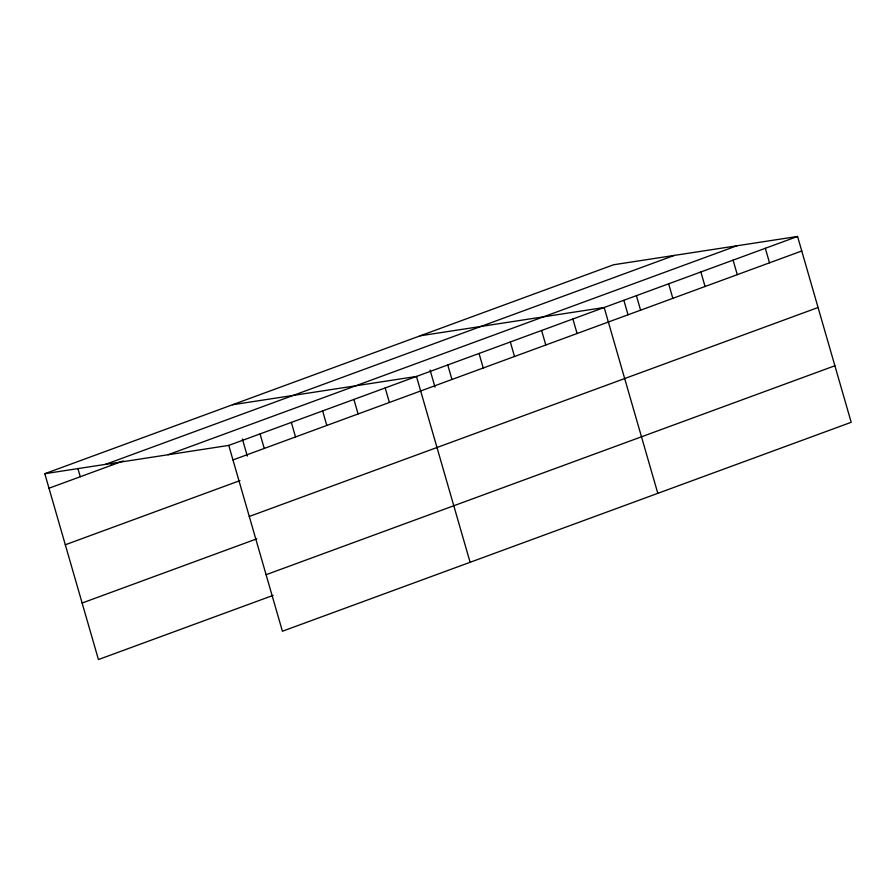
<?xml version="1.0" encoding="UTF-8"?>
<svg xmlns="http://www.w3.org/2000/svg" width="896" height="896" viewBox="0 0 896 896"><rect width="100%" height="100%" fill="white"/><g stroke="black" fill="none" stroke-linecap="round" stroke-linejoin="round"><path stroke-width="1.34" d="M44.8 473.704L613.592 264.757L797.563 236.454L851.2 422.296L282.408 631.243L228.771 445.402L44.8 473.704L98.437 659.546L273.101 595.381M105.515 464.363L674.296 255.416M48.989 488.23L123.29 460.936M168.067 454.742L736.848 245.795M228.771 445.402L797.563 236.454M232.96 459.928L801.752 250.981M65.307 544.768L239.971 480.603M249.278 516.466L818.07 307.507M82.118 603.019L256.782 538.843M266.09 574.706L834.882 365.758M420.202 335.798L604.173 307.496L657.81 493.338M232.501 404.757L416.472 376.454L470.109 562.285M765.33 248.293L769.518 262.819M733.096 260.131L737.285 274.658M700.862 271.97L705.062 286.496M668.64 283.819L672.829 298.334M636.406 295.658L640.595 310.184M623.851 300.317L628.029 314.776M572.891 318.987L577.08 333.514M541.61 330.478L545.798 345.005M510.328 341.97L514.517 356.496M479.035 353.461L483.235 367.987M447.754 364.963L451.954 379.478M430.08 370.048L435.019 387.139M385.19 387.946L389.379 402.472M353.909 399.437L358.098 413.963M322.627 410.928L326.816 425.454M291.334 422.419L295.534 436.946M260.053 433.91L264.253 448.437M242.379 438.995L247.318 456.086M110.802 462.605L111.563 465.248M77.986 468.821L80.27 476.739"/></g></svg>
